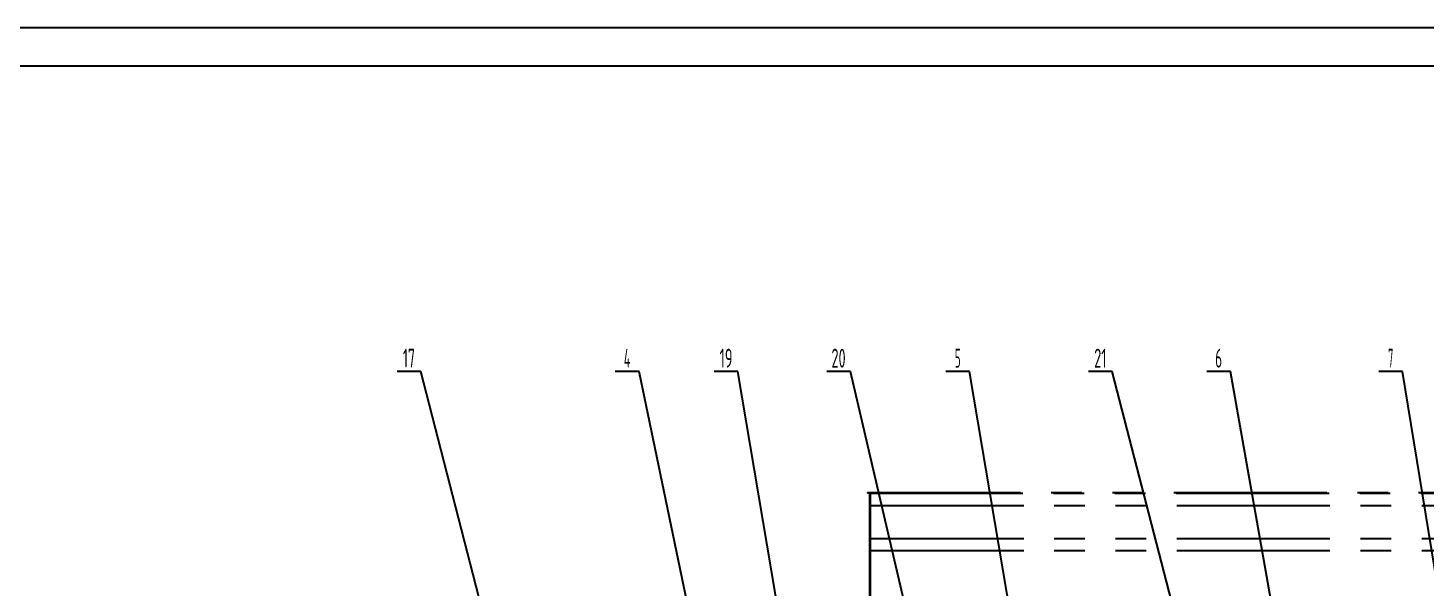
# Model space of a CAD drawing. Header units: millimetres. Extents: x 0 to 21000, y -574 to 14850.
# Drawn here: x 7153 to 16286, y 11196 to 14850 of the extents above; entities that cross this region are included whole.
import ezdxf
from ezdxf.enums import TextEntityAlignment as Align

# ---------------------------------------------------------------- set-up
doc = ezdxf.new("R2010")
doc.units = ezdxf.units.MM
doc.header["$LTSCALE"] = 500
doc.linetypes.add('F', pattern=[0.75, 0.5, -0.25])
doc.linetypes.add('K', pattern=[2.5, 1.25, -0.25, 0.25, -0.25, 0.25, -0.25])
for name, color, linetype in [('01', 7, 'Continuous'), ('02', 1, 'Continuous'), ('04', 2, 'F'), ('07', 6, 'K'), ('11', 3, 'Continuous')]:
    doc.layers.add(name, color=color, linetype=linetype)
doc.styles.get("Standard").update_dxf_attribs({"font": 'isocp', "width": 0.707, "bigfont": 'intecad.shx'})

# ---------------------------------------------------------------- blocks, each defined once
blk = doc.blocks.new('H')
at = {"layer": '07', "color": 6, "linetype": 'K', "ltscale": 1.6}
for p, q in [((19426.2, 27482.1), (24054.4, 27482.1)), ((19426.2, 27482.1), (19426.2, 27477.1)), ((19441.2, 27477.1), (19426.2, 27477.1)), ((19441.2, 24631.1), (19441.2, 27477.1)), ((19441.2, 27477.1), (24029.4, 27477.1)), ((19446.2, 24621.1), (19446.2, 27477.1)), ((19446.2, 27397.1), (24029.4, 27397.1)), ((19446.2, 27182.1), (24029.4, 27182.1)), ((19446.2, 27102.1), (24029.4, 27102.1))]:
    blk.add_line(p, q, dxfattribs=at)
blk = doc.blocks.new('*U409')
at = {"layer": '01'}
blk.add_lwpolyline([(415, 292), (25, 292)], dxfattribs=at)
at = {"layer": '02'}
blk.add_lwpolyline([(420, 297), (0, 297)], dxfattribs=at)

msp = doc.modelspace()

# ---------------------------------------------------------------- linework, layer by layer
at = {"layer": '02', "ltscale": 2}
for p, q in [((9719.109, 12608.525), (9564.109, 12608.525)), ((10617.064, 9126.202), (9719.109, 12608.525)), ((11144.456, 12608.525), (10989.456, 12608.525)), ((11934.888, 8812.551), (11144.456, 12608.525)), ((11790.585, 12608.525), (11635.585, 12608.525)), ((12206.925, 10150.875), (11790.585, 12608.525)), ((12525.295, 12608.525), (12370.295, 12608.525)), ((13099.543, 10160.645), (12525.295, 12608.525)), ((13303.952, 12608.525), (13148.952, 12608.525)), ((13934.782, 8867.316), (13303.952, 12608.525)), ((14235.667, 12608.525), (14080.667, 12608.525)), ((14870.252, 10156.646), (14235.667, 12608.525)), ((15008.584, 12608.525), (14853.584, 12608.525)), ((15658.866, 8933.258), (15008.584, 12608.525)), ((16132.048, 12608.525), (15977.048, 12608.525)), ((16743.954, 8861.159), (16132.048, 12608.525))]:
    msp.add_line(p, q, dxfattribs=at)

# ---------------------------------------------------------------- block references
at = {"layer": '01', "xscale": 50, "yscale": 50, "zscale": 50}
msp.add_blockref('*U409', (0, 0), dxfattribs=at)
at = {"layer": '04', "ltscale": 2}
msp.add_blockref('H', (-6788.729, -15662.601), dxfattribs=at)

# ---------------------------------------------------------------- texts
at = {"layer": '11', "ltscale": 2}
for s, height, width, p, p2 in [('17', 123.7437, 0.606, (9602.24, 12633.525), (9680.978, 12633.525)), ('4', 123.744, 0.543846, (11045.084, 12633.525), (11088.828, 12633.525)), ('19', 123.7437, 0.612447, (11670.585, 12633.525), (11755.586, 12633.525)), ('20', 123.7437, 0.600864, (12401.295, 12633.525), (12494.295, 12633.525)), ('5', 123.744, 0.527686, (13207.143, 12633.525), (13245.761, 12633.525)), ('21', 123.7437, 0.623098, (14117.687, 12633.525), (14198.647, 12633.525)), ('6', 123.744, 0.600695, (14908.799, 12633.525), (14953.369, 12633.525)), ('7', 123.744, 0.514182, (16037.051, 12633.525), (16072.045, 12633.525))]:
    msp.add_text(s, height=height, dxfattribs=dict(at, width=width)).set_placement(p, p2, align=Align.FIT)

doc.saveas('drawing.dxf')
